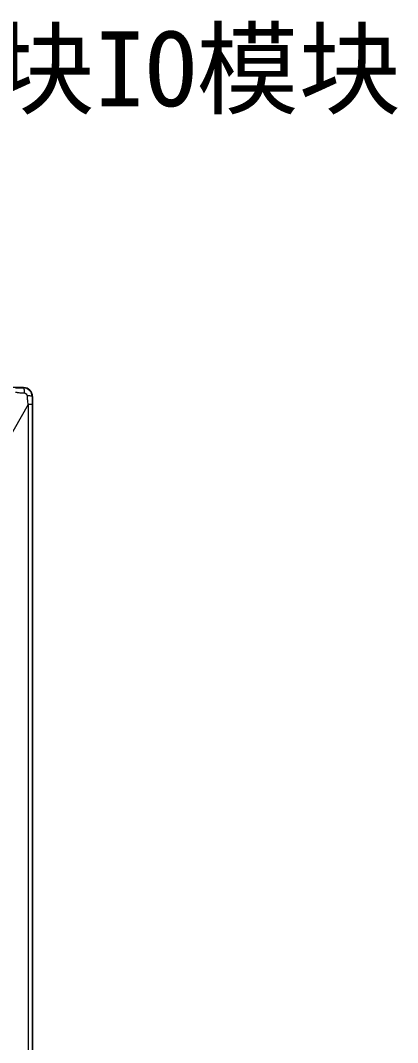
# Model space of a CAD drawing. Header units: millimetres. Extents: x 33157 to 59611, y -29750 to 1750.
# Drawn here: x 53872.8 to 53904.3, y -3971.7 to -3886.2 of the extents above; entities that cross this region are included whole.
import ezdxf

# ---------------------------------------------------------------- set-up
doc = ezdxf.new("R2010")
doc.units = ezdxf.units.MM
doc.layers.get('0').update_dxf_attribs({"lineweight": 18})
doc.layers.add('细实线', color=7, linetype='Continuous', lineweight=20)
doc.styles.add('WMF-宋体0', font='')
doc.styles.get('WMF-宋体0').set_extended_font_data('宋体')

msp = doc.modelspace()

# ---------------------------------------------------------------- linework, layer by layer
at = {"lineweight": 9}
for p, q in [((53873.044, -3916.91), (53873.044, -3916.947)), ((53873.794, -3917.66), (53873.794, -3917.66)), ((53873.794, -3917.66), (53873.794, -4016.16)), ((53873.414, -3918.324), (53873.414, -4015.496)), ((53873.756, -3918.324), (53873.756, -4015.496))]:
    msp.add_line(p, q, dxfattribs=at)
for points in [[(53873.044, -3916.91), (53873.044, -3916.91), (53839.844, -3916.91), (53839.844, -3916.91)], [(53872.38, -3916.948), (53872.601, -3916.948), (53872.822, -3916.947), (53873.044, -3916.947)], [(53873.757, -3917.66), (53873.756, -3917.881), (53873.756, -3918.103), (53873.756, -3918.324)], [(53873.757, -3917.66), (53873.757, -3917.66), (53873.794, -3917.66), (53873.794, -3917.66)], [(53873.414, -3918.324), (53873.414, -3918.324), (53870.948, -3922.641), (53870.948, -3922.641)], [(53873.756, -3918.324), (53873.756, -3918.324), (53873.414, -3918.324), (53873.414, -3918.324)]]:
    msp.add_open_spline(points, degree=3, dxfattribs=at)
for points, knots in [([(53873.794, -3917.66), (53873.794, -3917.461), (53873.715, -3917.27), (53873.574, -3917.13), (53873.433, -3916.989), (53873.243, -3916.91), (53873.044, -3916.91)], [0, 0, 0, 0, 174576.616645, 174576.616645, 174576.616645, 349153.23329, 349153.23329, 349153.23329, 349153.23329]), ([(53873.757, -3917.66), (53873.757, -3917.471), (53873.682, -3917.289), (53873.548, -3917.156), (53873.414, -3917.022), (53873.233, -3916.947), (53873.044, -3916.947)], [0, 0, 0, 0, 174576.613549, 174576.613549, 174576.613549, 349153.227099, 349153.227099, 349153.227099, 349153.227099]), ([(53873.044, -3916.947), (53873.048, -3916.948), (53873.051, -3916.952), (53873.054, -3916.956), (53873.058, -3916.964), (53873.061, -3916.972), (53873.063, -3916.98), (53873.067, -3916.992), (53873.069, -3917.005), (53873.072, -3917.018), (53873.075, -3917.035), (53873.078, -3917.052), (53873.08, -3917.069), (53873.086, -3917.114), (53873.09, -3917.159), (53873.093, -3917.204), (53873.096, -3917.258), (53873.098, -3917.313), (53873.099, -3917.367)], [0, 0, 0, 0, 148207.63665, 148207.63665, 148207.63665, 296415.273299, 296415.273299, 296415.273299, 444622.909949, 444622.909949, 444622.909949, 592830.546598, 592830.546598, 592830.546598, 741038.183248, 741038.183248, 741038.183248, 889245.819897, 889245.819897, 889245.819897, 889245.819897]), ([(53872.38, -3917.289), (53872.408, -3917.301), (53872.437, -3917.307), (53872.467, -3917.313), (53872.497, -3917.319), (53872.527, -3917.323), (53872.557, -3917.327), (53872.617, -3917.334), (53872.677, -3917.34), (53872.738, -3917.344), (53872.798, -3917.349), (53872.858, -3917.353), (53872.919, -3917.357), (53872.979, -3917.361), (53873.039, -3917.364), (53873.099, -3917.367)], [0, 0, 0, 0, 150442.959571, 150442.959571, 150442.959571, 300885.919142, 300885.919142, 300885.919142, 451328.878712, 451328.878712, 451328.878712, 601771.838283, 601771.838283, 601771.838283, 752214.797854, 752214.797854, 752214.797854, 752214.797854]), ([(53873.099, -3917.367), (53873.159, -3917.371), (53873.218, -3917.398), (53873.262, -3917.442), (53873.305, -3917.486), (53873.333, -3917.545), (53873.336, -3917.604)], [0, 0, 0, 0, 174576.594279, 174576.594279, 174576.594279, 349153.188559, 349153.188559, 349153.188559, 349153.188559]), ([(53873.757, -3917.66), (53873.756, -3917.656), (53873.752, -3917.653), (53873.748, -3917.65), (53873.74, -3917.646), (53873.732, -3917.643), (53873.724, -3917.641), (53873.712, -3917.637), (53873.699, -3917.634), (53873.686, -3917.632), (53873.669, -3917.628), (53873.652, -3917.626), (53873.635, -3917.624), (53873.59, -3917.618), (53873.545, -3917.614), (53873.5, -3917.611), (53873.445, -3917.608), (53873.391, -3917.606), (53873.336, -3917.604)], [0, 0, 0, 0, 148210.18083, 148210.18083, 148210.18083, 296420.36166, 296420.36166, 296420.36166, 444630.54249, 444630.54249, 444630.54249, 592840.72332, 592840.72332, 592840.72332, 741050.90415, 741050.90415, 741050.90415, 889261.08498, 889261.08498, 889261.08498, 889261.08498]), ([(53873.336, -3917.604), (53873.34, -3917.665), (53873.343, -3917.725), (53873.347, -3917.785), (53873.35, -3917.845), (53873.354, -3917.906), (53873.359, -3917.966), (53873.364, -3918.026), (53873.37, -3918.086), (53873.377, -3918.147), (53873.384, -3918.207), (53873.393, -3918.268), (53873.414, -3918.324)], [0, 0, 0, 0, 154801.431792, 154801.431792, 154801.431792, 309602.863585, 309602.863585, 309602.863585, 464404.295377, 464404.295377, 464404.295377, 619205.72717, 619205.72717, 619205.72717, 619205.72717])]:
    msp.add_open_spline(points, degree=3, knots=knots, dxfattribs=at)

# ---------------------------------------------------------------- texts
at = {"layer": '细实线', "insert": (53857.703, -3890.622), "char_height": 6.25, "width": 149.29046, "attachment_point": 5, "style": 'WMF-宋体0'}
msp.add_mtext('\\pxqc;24VDC14路SOE模块IO模块', dxfattribs=at)

doc.saveas('drawing.dxf')
